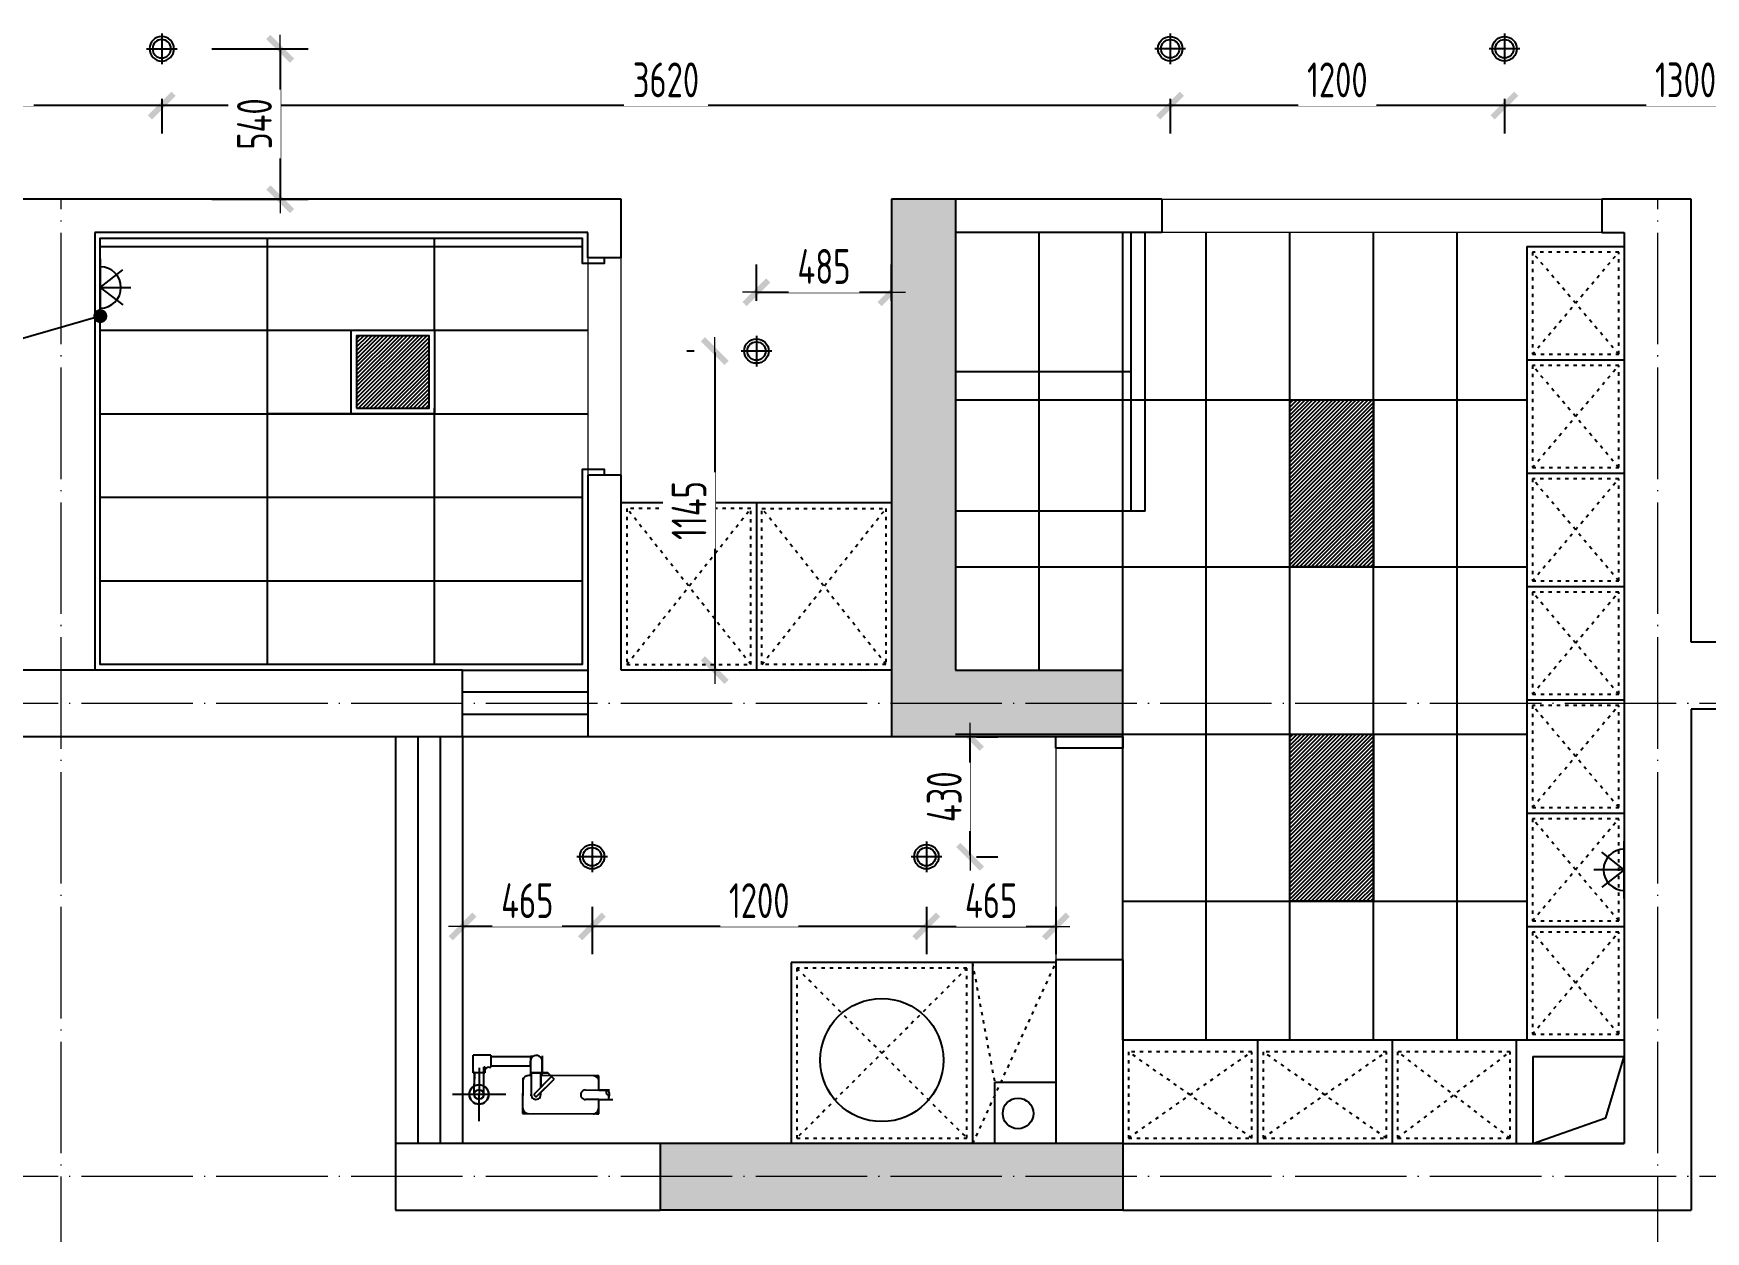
# Model space of a CAD drawing. Header units: inches. Extents: x 600 to 250244, y -404780 to 1000.
# Drawn here: x 105218 to 111220, y -397344 to -393043 of the extents above; entities that cross this region are included whole.
import ezdxf

# ---------------------------------------------------------------- set-up
doc = ezdxf.new("R2010")
doc.units = ezdxf.units.IN
doc.header["$MEASUREMENT"] = 0
doc.linetypes.add('ACAD_ISO03W100', pattern=[30, 12, -18])
doc.linetypes.add('DOTE', pattern=[2.42, 2, -0.2, 0.02, -0.2])
for name, color, linetype in [('D-ARCHI', 250, 'Continuous'), ('EVH 立面填充', 8, 'Continuous'), ('IBS-003-建筑窗框', 3, 'Continuous'), ('IBS-182-原建筑非承重墙', 150, 'Continuous'), ('IBS-200-原建筑承重墙柱', 200, 'Continuous'), ('IBS-63-原建筑窗', 63, 'Continuous'), ('IDS-030-造型完成面(看线)', 30, 'Continuous'), ('IDS-040-固定高家具', 40, 'Continuous'), ('IFF-51-活动家具', 51, 'Continuous'), ('IRC-2-天花灯具', 2, 'Continuous'), ('IRC-30-天花轮廓线', 30, 'Continuous')]:
    doc.layers.add(name, color=color, linetype=linetype)
doc.layers.add('天棚材质标注', color=2, linetype='Continuous', lineweight=5)
doc.layers.add('门', color=65, linetype='Continuous', lineweight=13)
doc.styles.add('HBA-DIMT', font='ARCHS.SHX', dxfattribs={"width": 0.8})
doc.dimstyles.new('HBA_40', dxfattribs={"dimscale": 50, "dimtxt": 2.5, "dimasz": 0.1, "dimexe": 2, "dimexo": 2.5, "dimgap": 0.6, "dimtad": 1, "dimdec": 0, "dimrnd": 5, "dimzin": 0, "dimtxsty": 'HBA-DIMT', "dimblk": 'HBA_DIMENSION_TICK', "dimblk1": 'HBA_DIMENSION_TICK', "dimblk2": 'HBA_DIMENSION_TICK', "dimcen": 0.125, "dimclrd": 44, "dimclre": 44, "dimclrt": 2, "dimadec": 0, "dimazin": 0, "dimtfac": 1, "dimtdec": 0, "dimtix": 1, "dimtmove": 1, "dimatfit": 3, "dimldrblk": 'HBA_Leader_Dot', "dimfxl": 0, "dimtvp": 1, "dimtfill": 1, "dimtolj": 1, "dimtzin": 0, "dimarcsym": 0})

# ---------------------------------------------------------------- blocks, each defined once
blk = doc.blocks.new('11')
at = {"layer": 'IBS-182-原建筑非承重墙'}
for p, q in [((140567.3, -1080.2), (140567.1, -1131.5)), ((140567.3, -1080.2), (140567.1, -1131.5)), ((140840.5, -1081), (140567.3, -1080.2)), ((140575.7, -1080.3), (140567.3, -1080.2)), ((140820, -1080.9), (140587.7, -1080.3)), ((140820, -1080.9), (140587.7, -1080.3)), ((140996.6, -1245.4), (140997.1, -1054.1)), ((140567.1, -1131.5), (140516.4, -1131.3)), ((140535.4, -1131.4), (140527.6, -1131.4)), ((140567.1, -1131.5), (140535.4, -1131.4)), ((140567.1, -1131.5), (140535.4, -1131.4)), ((140567.2, -1100.7), (140567.1, -1131.5)), ((140567.1, -1131.5), (140614.9, -1131.6)), ((140840.5, -1081), (140820, -1080.9)), ((140840.2, -1209.1), (140840.5, -1081)), ((140840.2, -1197.1), (140840.5, -1101.4)), ((140840.2, -1209.1), (140840.5, -1101.4)), ((140840.5, -1101.4), (140840.5, -1081)), ((140528, -1165.5), (140567, -1165.6)), ((140528, -1165.5), (140567, -1165.6)), ((140567, -1165.6), (140535.3, -1165.5)), ((140567, -1165.6), (140566.9, -1196.4)), ((140567, -1165.6), (140566.9, -1216.9)), ((140567, -1165.6), (140566.9, -1196.4)), ((140614.8, -1165.8), (140567, -1165.6)), ((140787.9, -1144.5), (140727.7, -1204.5)), ((140775.4, -1157), (140727.7, -1204.5)), ((140797.1, -1153.8), (140736.8, -1213.7)), ((140736.8, -1213.7), (140775.4, -1175.4)), ((140736.8, -1213.7), (140775.4, -1175.4)), ((140775.4, -1175.4), (140775.2, -1227)), ((140775.3, -1217.4), (140775.4, -1175.4)), ((140775.4, -1175.4), (140775.3, -1217.4)), ((140775.4, -1157), (140787.9, -1144.5)), ((140775.4, -1149.1), (140775.4, -1157)), ((140775.4, -1149.1), (140775.4, -1157)), ((140775.4, -1149.1), (140775.4, -1157)), ((140809.4, -1217.5), (140809.6, -1149.2)), ((140809.4, -1227.1), (140809.6, -1149.2)), ((140809.6, -1144.6), (140809.6, -1149.2)), ((140809.6, -1149.2), (140809.6, -1144.6)), ((140901.2, -1149.5), (141092.5, -1150)), ((140979.7, -1180.1), (140979.5, -1248.1)), ((140979.8, -1149.7), (140979.6, -1227.6)), ((140979.7, -1180.1), (140979.6, -1227.6)), ((141013.9, -1149.8), (141013.7, -1227.7)), ((141013.7, -1227.7), (141013.9, -1180.2)), ((141013.7, -1227.7), (141013.9, -1180.2)), ((140566.9, -1208.4), (140566.9, -1216.9)), ((140566.9, -1216.9), (140769.8, -1217.4)), ((140566.9, -1216.9), (140587.4, -1216.9)), ((140587.4, -1216.9), (140775.3, -1217.4)), ((140587.4, -1216.9), (140740.4, -1217.3)), ((140736.8, -1213.7), (140727.7, -1204.5)), ((140727.7, -1204.5), (140736.8, -1213.7)), ((140750, -1226.9), (140736.8, -1213.7)), ((140740.4, -1217.3), (140750, -1226.9)), ((140775.2, -1227), (140750, -1226.9)), ((140750, -1226.9), (140769.8, -1227)), ((140769.8, -1217.4), (140769.6, -1288.5)), ((140769.7, -1268.6), (140769.8, -1227)), ((140769.8, -1227), (140769.7, -1268.6)), ((140812.1, -1227.1), (140769.8, -1227)), ((140775.3, -1217.4), (140775.2, -1227)), ((140775.3, -1217.4), (140775.2, -1227)), ((140775.2, -1227), (140809.4, -1227.1)), ((140809.4, -1217.5), (140819.7, -1217.5)), ((140809.4, -1217.5), (140809.4, -1227.1)), ((140812.1, -1251.7), (140812, -1268.8)), ((140812, -1285.8), (140812.1, -1251.7)), ((140812, -1285.8), (140812.1, -1251.7)), ((140812.1, -1251.7), (140812.1, -1220.6)), ((140812.1, -1251.7), (140812.1, -1220.6)), ((140812.1, -1251.7), (140812.1, -1227.1)), ((140812.1, -1251.7), (140954.9, -1251.7)), ((140954.9, -1251.7), (140953, -1251.7)), ((140954.9, -1251.7), (140953, -1251.7)), ((140954.8, -1290.4), (140954.9, -1248.1)), ((140961.8, -1248.1), (140954.9, -1248.1)), ((140954.9, -1250.9), (140954.9, -1251.7)), ((140954.9, -1250.9), (140954.9, -1251.7)), ((140975.4, -1248.1), (140975.5, -1227.6)), ((140975.5, -1234.5), (140975.4, -1248.1)), ((140979.5, -1248.1), (140975.4, -1248.1)), ((140975.4, -1248.1), (140979.5, -1248.1)), ((140975.5, -1234.5), (140975.5, -1227.6)), ((140975.5, -1227.6), (140979.6, -1227.6)), ((140975.5, -1227.6), (141017.8, -1227.7)), ((140979.6, -1227.6), (140975.5, -1227.6)), ((140975.5, -1227.6), (140975.5, -1234.5)), ((140979.5, -1248.1), (140979.6, -1227.6)), ((140979.6, -1227.6), (141013.7, -1227.7)), ((140979.6, -1227.6), (141017.8, -1227.7)), ((141013.7, -1227.7), (141017.8, -1227.7)), ((141017.8, -1227.7), (141013.7, -1227.7)), ((141017.8, -1227.7), (141013.7, -1227.7)), ((141017.8, -1234.6), (141017.7, -1290.5)), ((141017.8, -1234.6), (141017.8, -1227.7)), ((141017.8, -1234.6), (141017.8, -1227.7)), ((141017.8, -1227.7), (141017.8, -1234.6)), ((141017.8, -1234.6), (141017.8, -1227.7)), ((141017.8, -1227.7), (141017.8, -1234.6)), ((140769.7, -1268.6), (140769.6, -1288.5)), ((140803.1, -1285.8), (140812, -1285.8)), ((140954.8, -1285.8), (140803.3, -1285.8)), ((140803.3, -1285.8), (140812, -1285.8)), ((140954.8, -1290.4), (140981.7, -1290.5)), ((140981.7, -1290.5), (141017.7, -1290.5))]:
    blk.add_line(p, q, dxfattribs=at)
blk.add_circle((140996.9, -1149.8), 34.9, dxfattribs=at)
for start, end in [(0, 180), (0, 180), (180, 240.52169), (180, 240.52169), (299.17603, 0), (299.17603, 0)]:
    blk.add_arc((140996.9, -1149.8), 34.9, start, end, dxfattribs=at)
for centre, major_axis, start_param, end_param in [((140587.7, -1100.8), (-14.5, 14.5), 5.495149, 7.065946), ((140553.1, -1148.5), (-17.5, -17.5), -1.141223, -0.024085), ((140539.5, -1139.9), (-6.72, -6.72), 4.378011, 6.612288), ((140614.9, -1148.7), (-12.1, -12.1), 0.78276, 3.924353), ((140792.5, -1149.1), (-12.1, 12.1), 3.924353, 7.065946), ((140820, -1101.4), (-14.5, -14.5), 2.353557, 3.924353), ((140996.9, -1149.8), (-12.1, 12.1), 4.709751, 10.992936), ((140531.1, -1157), (-6.72, -6.72), 1.236418, 3.470695), ((140587.4, -1196.4), (-14.5, 14.5), 0.78276, 2.353557), ((140792.5, -1149.1), (-4.6, -4.6), 1.568158, 4.709751), ((140819.7, -1197), (-14.5, -14.5), 0.78276, 2.353557), ((140961.8, -1234.4), (-9.66, 9.66), 2.353557, 3.924353), ((140790.8, -1268.7), (-15, 15), 0.78276, 2.986227), ((140790.8, -1268.7), (-15, 15), 2.986227, 3.924353)]:
    blk.add_ellipse(centre, major_axis=major_axis, ratio=1, start_param=start_param, end_param=end_param, dxfattribs=at)
at = {"layer": 'IBS-182-原建筑非承重墙', "extrusion": (0, 0, -1)}
for start_param, end_param in [(5.500425, 7.071221), (5.500425, 7.071221), (7.071221, 8.642018), (7.071221, 8.642018), (3.929629, 5.500425), (3.929629, 5.500425), (2.358832, 3.929629), (2.358832, 3.929629)]:
    blk.add_ellipse((140996.9, -1149.8), major_axis=(-12.1, 12.1), ratio=1, start_param=start_param, end_param=end_param, dxfattribs=at)
blk = doc.blocks.new('A$C2C253EB8')
at = {"layer": 'IRC-2-天花灯具', "color": 250}
for p, q in [((55, 0), (55, 110)), ((0, 55), (110, 55))]:
    blk.add_line(p, q, dxfattribs=at)
at = {"layer": 'IRC-2-天花灯具', "color": 2}
blk.add_ellipse((55, 55), major_axis=(44, 0), ratio=1, start_param=1.571461413961594, end_param=7.85464672114118, dxfattribs=at)
at = {"layer": 'IRC-2-天花灯具', "color": 251}
blk.add_ellipse((55, 55), major_axis=(33, 0), ratio=1, start_param=1.570667, end_param=7.853852, dxfattribs=at)
blk = doc.blocks.new('fhty')
at = {"layer": 'IRC-2-天花灯具'}
for p, q in [((717909.6, -196859.5), (717909.6, -197065.3)), ((717909.6, -196962.4), (717990.2, -196899.6)), ((717909.6, -196962.4), (718019.2, -196962.4)), ((717909.6, -196962.4), (717990.2, -197025.2))]:
    blk.add_line(p, q, dxfattribs=at)
blk.add_arc((717909.6, -196962.4), 74.3, 270, 90, dxfattribs=at)
blk = doc.blocks.new('HBA_DIMENSION_TICK')
at = {"color": 0, "linetype": 'ByBlock'}
for p, q in [((-10, 0), (0, 0)), ((0, 0), (10, 0))]:
    blk.add_line(p, q, dxfattribs=at)
at = {"color": 50, "linetype": 'ByBlock'}
blk.add_solid([(-10, -7), (-7, -10), (7, 10), (10, 7)], dxfattribs=at)
blk = doc.blocks.new('*D763')
at = {"layer": 'Defpoints', "color": 0, "transparency": 16777216}
for p in [(110498.5, -393153.1), (111798.5, -393153.1), (110498.5, -393302.2)]:
    blk.add_point(p, dxfattribs=at)
at = {"layer": '天棚材质标注', "color": 44, "lineweight": -2, "transparency": 16777216}
for p, q in [((110498.5, -393278.1), (110498.5, -393402.2)), ((111798.5, -393278.1), (111798.5, -393402.2)), ((111793.5, -393302.2), (110503.5, -393302.2))]:
    blk.add_line(p, q, dxfattribs=at)
at = {"layer": '天棚材质标注', "color": 44, "lineweight": -2, "transparency": 16777216, "xscale": 5, "yscale": 5, "zscale": 5, "rotation": 180}
blk.add_blockref('HBA_DIMENSION_TICK', (110498.5, -393302.2), dxfattribs=at)
at = {"layer": '天棚材质标注', "color": 44, "lineweight": -2, "transparency": 16777216, "xscale": 5, "yscale": 5, "zscale": 5}
blk.add_blockref('HBA_DIMENSION_TICK', (111798.5, -393302.2), dxfattribs=at)
at = {"layer": '天棚材质标注', "color": 2, "transparency": 16777216, "insert": (111148.5, -393209.7), "char_height": 125, "attachment_point": 5, "style": 'HBA-DIMT', "bg_fill": 3, "box_fill_scale": 1.25, "bg_fill_color": 256, "bg_fill_true_color": 13158600, "bg_fill_transparency": 0}
blk.add_mtext('\\A1;1300', dxfattribs=at)
blk = doc.blocks.new('HBA_Leader_Dot')
at = {"color": 0, "linetype": 'ByBlock'}
blk.add_line((-5, 0), (-10, 0), dxfattribs=at)
at = {"color": 0, "linetype": 'ByBlock', "const_width": 5}
blk.add_lwpolyline([(-2.5, 0, 1), (2.5, 0, 1)], format="xyb", close=True, dxfattribs=at)
blk = doc.blocks.new('*D764')
at = {"layer": 'Defpoints', "color": 0, "transparency": 16777216}
for p in [(109298.5, -393153.1), (110498.5, -393153.1), (109298.5, -393302.2)]:
    blk.add_point(p, dxfattribs=at)
at = {"layer": '天棚材质标注', "color": 44, "lineweight": -2, "transparency": 16777216}
for p, q in [((109298.5, -393278.1), (109298.5, -393402.2)), ((110498.5, -393278.1), (110498.5, -393402.2)), ((110493.5, -393302.2), (109303.5, -393302.2))]:
    blk.add_line(p, q, dxfattribs=at)
at = {"layer": '天棚材质标注', "color": 44, "lineweight": -2, "transparency": 16777216, "xscale": 5, "yscale": 5, "zscale": 5, "rotation": 180}
blk.add_blockref('HBA_DIMENSION_TICK', (109298.5, -393302.2), dxfattribs=at)
at = {"layer": '天棚材质标注', "color": 44, "lineweight": -2, "transparency": 16777216, "xscale": 5, "yscale": 5, "zscale": 5}
blk.add_blockref('HBA_DIMENSION_TICK', (110498.5, -393302.2), dxfattribs=at)
at = {"layer": '天棚材质标注', "color": 2, "transparency": 16777216, "insert": (109898.5, -393209.7), "char_height": 125, "attachment_point": 5, "style": 'HBA-DIMT', "bg_fill": 3, "box_fill_scale": 1.25, "bg_fill_color": 256, "bg_fill_true_color": 13158600, "bg_fill_transparency": 0}
blk.add_mtext('\\A1;1200', dxfattribs=at)
blk = doc.blocks.new('*D748')
at = {"layer": 'Defpoints', "color": 0, "transparency": 16777216}
for p in [(105678.8, -393153.1), (109298.5, -393153.1), (105678.8, -393302.2)]:
    blk.add_point(p, dxfattribs=at)
at = {"layer": '天棚材质标注', "color": 44, "lineweight": -2, "transparency": 16777216}
for p, q in [((105678.8, -393278.1), (105678.8, -393402.2)), ((109298.5, -393278.1), (109298.5, -393402.2)), ((109293.5, -393302.2), (105683.8, -393302.2))]:
    blk.add_line(p, q, dxfattribs=at)
at = {"layer": '天棚材质标注', "color": 44, "lineweight": -2, "transparency": 16777216, "xscale": 5, "yscale": 5, "zscale": 5, "rotation": 180}
blk.add_blockref('HBA_DIMENSION_TICK', (105678.8, -393302.2), dxfattribs=at)
at = {"layer": '天棚材质标注', "color": 44, "lineweight": -2, "transparency": 16777216, "xscale": 5, "yscale": 5, "zscale": 5}
blk.add_blockref('HBA_DIMENSION_TICK', (109298.5, -393302.2), dxfattribs=at)
at = {"layer": '天棚材质标注', "color": 2, "transparency": 16777216, "insert": (107488.7, -393209.7), "char_height": 125, "attachment_point": 5, "style": 'HBA-DIMT', "bg_fill": 3, "box_fill_scale": 1.25, "bg_fill_color": 256, "bg_fill_true_color": 13158600, "bg_fill_transparency": 0}
blk.add_mtext('\\A1;3620', dxfattribs=at)
blk = doc.blocks.new('*D749')
at = {"layer": 'Defpoints', "color": 0, "transparency": 16777216}
for p in [(104478.8, -393153.1), (105678.8, -393153.1), (104478.8, -393302.2)]:
    blk.add_point(p, dxfattribs=at)
at = {"layer": '天棚材质标注', "color": 44, "lineweight": -2, "transparency": 16777216}
for p, q in [((104478.8, -393278.1), (104478.8, -393402.2)), ((105678.8, -393278.1), (105678.8, -393402.2)), ((105673.8, -393302.2), (104483.8, -393302.2))]:
    blk.add_line(p, q, dxfattribs=at)
at = {"layer": '天棚材质标注', "color": 44, "lineweight": -2, "transparency": 16777216, "xscale": 5, "yscale": 5, "zscale": 5, "rotation": 180}
blk.add_blockref('HBA_DIMENSION_TICK', (104478.8, -393302.2), dxfattribs=at)
at = {"layer": '天棚材质标注', "color": 44, "lineweight": -2, "transparency": 16777216, "xscale": 5, "yscale": 5, "zscale": 5}
blk.add_blockref('HBA_DIMENSION_TICK', (105678.8, -393302.2), dxfattribs=at)
at = {"layer": '天棚材质标注', "color": 2, "transparency": 16777216, "insert": (105078.8, -393209.7), "char_height": 125, "attachment_point": 5, "style": 'HBA-DIMT', "bg_fill": 3, "box_fill_scale": 1.25, "bg_fill_color": 256, "bg_fill_true_color": 13158600, "bg_fill_transparency": 0}
blk.add_mtext('\\A1;1200', dxfattribs=at)
blk = doc.blocks.new('*D751')
at = {"layer": 'Defpoints', "color": 0, "transparency": 16777216}
for p in [(105733.8, -393098.1), (105733.8, -393638.1), (106104.2, -393638.1)]:
    blk.add_point(p, dxfattribs=at)
at = {"layer": '天棚材质标注', "color": 44, "lineweight": -2, "transparency": 16777216}
for p, q in [((105858.8, -393098.1), (106204.2, -393098.1)), ((106104.2, -393103.1), (106104.2, -393633.1)), ((105858.8, -393638.1), (106204.2, -393638.1))]:
    blk.add_line(p, q, dxfattribs=at)
at = {"layer": '天棚材质标注', "color": 44, "lineweight": -2, "transparency": 16777216, "xscale": 5, "yscale": 5, "zscale": 5}
for p, rotation in [((106104.2, -393098.1), 90), ((106104.2, -393638.1), 270)]:
    blk.add_blockref('HBA_DIMENSION_TICK', p, dxfattribs=dict(at, rotation=rotation))
at = {"layer": '天棚材质标注', "color": 2, "transparency": 16777216, "insert": (106011.7, -393368.1), "char_height": 125, "attachment_point": 5, "rotation": 90, "style": 'HBA-DIMT', "bg_fill": 3, "box_fill_scale": 1.25, "bg_fill_color": 256, "bg_fill_true_color": 13158600, "bg_fill_transparency": 0}
blk.add_mtext('\\A1;540', dxfattribs=at)
blk = doc.blocks.new('*D778')
at = {"layer": 'Defpoints', "color": 0, "transparency": 16777216}
for p in [(108478.4, -395568.1), (108580, -395568.1), (108478.4, -395998.1)]:
    blk.add_point(p, dxfattribs=at)
at = {"layer": '天棚材质标注', "color": 44, "lineweight": -2, "transparency": 16777216}
for p, q in [((108580, -395993.1), (108580, -395573.1)), ((108603.4, -395568.1), (108680, -395568.1)), ((108603.4, -395998.1), (108680, -395998.1))]:
    blk.add_line(p, q, dxfattribs=at)
at = {"layer": '天棚材质标注', "color": 44, "lineweight": -2, "transparency": 16777216, "xscale": 5, "yscale": 5, "zscale": 5}
for p, rotation in [((108580, -395568.1), 90), ((108580, -395998.1), 270)]:
    blk.add_blockref('HBA_DIMENSION_TICK', p, dxfattribs=dict(at, rotation=rotation))
at = {"layer": '天棚材质标注', "color": 2, "transparency": 16777216, "insert": (108487.5, -395783.1), "char_height": 125, "attachment_point": 5, "rotation": 90, "style": 'HBA-DIMT', "bg_fill": 3, "box_fill_scale": 1.25, "bg_fill_color": 256, "bg_fill_true_color": 13158600, "bg_fill_transparency": 0}
blk.add_mtext('\\A1;430', dxfattribs=at)
blk = doc.blocks.new('*D779')
at = {"layer": 'Defpoints', "color": 0, "transparency": 16777216}
for p in [(108423.4, -396053.1), (108888.4, -396053.1), (108888.4, -396248.3)]:
    blk.add_point(p, dxfattribs=at)
at = {"layer": '天棚材质标注', "color": 44, "lineweight": -2, "transparency": 16777216}
for p, q in [((108423.4, -396178.1), (108423.4, -396348.3)), ((108888.4, -396178.1), (108888.4, -396348.3)), ((108428.4, -396248.3), (108883.4, -396248.3))]:
    blk.add_line(p, q, dxfattribs=at)
at = {"layer": '天棚材质标注', "color": 44, "lineweight": -2, "transparency": 16777216, "xscale": 5, "yscale": 5, "zscale": 5, "rotation": 180}
blk.add_blockref('HBA_DIMENSION_TICK', (108423.4, -396248.3), dxfattribs=at)
at = {"layer": '天棚材质标注', "color": 44, "lineweight": -2, "transparency": 16777216, "xscale": 5, "yscale": 5, "zscale": 5}
blk.add_blockref('HBA_DIMENSION_TICK', (108888.4, -396248.3), dxfattribs=at)
at = {"layer": '天棚材质标注', "color": 2, "transparency": 16777216, "insert": (108655.9, -396155.8), "char_height": 125, "attachment_point": 5, "style": 'HBA-DIMT', "bg_fill": 3, "box_fill_scale": 1.25, "bg_fill_color": 256, "bg_fill_true_color": 13158600, "bg_fill_transparency": 0}
blk.add_mtext('\\A1;465', dxfattribs=at)
blk = doc.blocks.new('*D780')
at = {"layer": 'Defpoints', "color": 0, "transparency": 16777216}
for p in [(107223.4, -396053.1), (108423.4, -396053.1), (107223.4, -396248.3)]:
    blk.add_point(p, dxfattribs=at)
at = {"layer": '天棚材质标注', "color": 44, "lineweight": -2, "transparency": 16777216}
for p, q in [((107223.4, -396178.1), (107223.4, -396348.3)), ((108423.4, -396178.1), (108423.4, -396348.3)), ((108418.4, -396248.3), (107228.4, -396248.3))]:
    blk.add_line(p, q, dxfattribs=at)
at = {"layer": '天棚材质标注', "color": 44, "lineweight": -2, "transparency": 16777216, "xscale": 5, "yscale": 5, "zscale": 5, "rotation": 180}
blk.add_blockref('HBA_DIMENSION_TICK', (107223.4, -396248.3), dxfattribs=at)
at = {"layer": '天棚材质标注', "color": 44, "lineweight": -2, "transparency": 16777216, "xscale": 5, "yscale": 5, "zscale": 5}
blk.add_blockref('HBA_DIMENSION_TICK', (108423.4, -396248.3), dxfattribs=at)
at = {"layer": '天棚材质标注', "color": 2, "transparency": 16777216, "insert": (107823.4, -396155.8), "char_height": 125, "attachment_point": 5, "style": 'HBA-DIMT', "bg_fill": 3, "box_fill_scale": 1.25, "bg_fill_color": 256, "bg_fill_true_color": 13158600, "bg_fill_transparency": 0}
blk.add_mtext('\\A1;1200', dxfattribs=at)
blk = doc.blocks.new('*D781')
at = {"layer": 'Defpoints', "color": 0, "transparency": 16777216}
for p in [(107223.4, -396053.1), (106758.4, -396168.4), (106758.4, -396248.3)]:
    blk.add_point(p, dxfattribs=at)
at = {"layer": '天棚材质标注', "color": 44, "lineweight": -2, "transparency": 16777216}
for p, q in [((107223.4, -396178.1), (107223.4, -396348.3)), ((106758.4, -396293.4), (106758.4, -396348.3)), ((107218.4, -396248.3), (106763.4, -396248.3))]:
    blk.add_line(p, q, dxfattribs=at)
at = {"layer": '天棚材质标注', "color": 44, "lineweight": -2, "transparency": 16777216, "xscale": 5, "yscale": 5, "zscale": 5, "rotation": 180}
blk.add_blockref('HBA_DIMENSION_TICK', (106758.4, -396248.3), dxfattribs=at)
at = {"layer": '天棚材质标注', "color": 44, "lineweight": -2, "transparency": 16777216, "xscale": 5, "yscale": 5, "zscale": 5}
blk.add_blockref('HBA_DIMENSION_TICK', (107223.4, -396248.3), dxfattribs=at)
at = {"layer": '天棚材质标注', "color": 2, "transparency": 16777216, "insert": (106990.9, -396155.8), "char_height": 125, "attachment_point": 5, "style": 'HBA-DIMT', "bg_fill": 3, "box_fill_scale": 1.25, "bg_fill_color": 256, "bg_fill_true_color": 13158600, "bg_fill_transparency": 0}
blk.add_mtext('\\A1;465', dxfattribs=at)
blk = doc.blocks.new('*D742')
at = {"layer": 'Defpoints', "color": 0, "transparency": 16777216}
for p in [(108298.4, -393971.9), (107813.4, -394128.1), (108298.4, -394128.1)]:
    blk.add_point(p, dxfattribs=at)
at = {"layer": '天棚材质标注', "color": 44, "lineweight": -2, "transparency": 16777216}
for p, q in [((107813.4, -394003.1), (107813.4, -393871.9)), ((108298.4, -394003.1), (108298.4, -393871.9)), ((107818.4, -393971.9), (108293.4, -393971.9))]:
    blk.add_line(p, q, dxfattribs=at)
at = {"layer": '天棚材质标注', "color": 44, "lineweight": -2, "transparency": 16777216, "xscale": 5, "yscale": 5, "zscale": 5, "rotation": 180}
blk.add_blockref('HBA_DIMENSION_TICK', (107813.4, -393971.9), dxfattribs=at)
at = {"layer": '天棚材质标注', "color": 44, "lineweight": -2, "transparency": 16777216, "xscale": 5, "yscale": 5, "zscale": 5}
blk.add_blockref('HBA_DIMENSION_TICK', (108298.4, -393971.9), dxfattribs=at)
at = {"layer": '天棚材质标注', "color": 2, "transparency": 16777216, "insert": (108055.9, -393879.4), "char_height": 125, "attachment_point": 5, "style": 'HBA-DIMT', "bg_fill": 3, "box_fill_scale": 1.25, "bg_fill_color": 256, "bg_fill_true_color": 13158600, "bg_fill_transparency": 0}
blk.add_mtext('\\A1;485', dxfattribs=at)
blk = doc.blocks.new('*D711')
at = {"layer": 'Defpoints', "color": 0, "transparency": 16777216}
for p in [(107715.4, -394183.1), (107664.1, -395328.1), (107715.4, -395328.1)]:
    blk.add_point(p, dxfattribs=at)
at = {"layer": '天棚材质标注', "color": 44, "lineweight": -2, "transparency": 16777216}
for p, q in [((107590.4, -394183.1), (107564.1, -394183.1)), ((107664.1, -394188.1), (107664.1, -395323.1)), ((107590.4, -395328.1), (107564.1, -395328.1))]:
    blk.add_line(p, q, dxfattribs=at)
at = {"layer": '天棚材质标注', "color": 44, "lineweight": -2, "transparency": 16777216, "xscale": 5, "yscale": 5, "zscale": 5}
for p, rotation in [((107664.1, -394183.1), 90), ((107664.1, -395328.1), 270)]:
    blk.add_blockref('HBA_DIMENSION_TICK', p, dxfattribs=dict(at, rotation=rotation))
at = {"layer": '天棚材质标注', "color": 2, "transparency": 16777216, "insert": (107571.6, -394755.6), "char_height": 125, "attachment_point": 5, "rotation": 90, "style": 'HBA-DIMT', "bg_fill": 3, "box_fill_scale": 1.25, "bg_fill_color": 256, "bg_fill_true_color": 13158600, "bg_fill_transparency": 0}
blk.add_mtext('\\A1;1145', dxfattribs=at)

msp = doc.modelspace()

# ---------------------------------------------------------------- hatches: boundary and pattern name
at = {"layer": 'EVH 立面填充'}
h = msp.add_hatch(color=256, dxfattribs=at)
h.dxf.hatch_style = 1
h.paths.add_polyline_path([(109128.4, -395568.1), (109128.4, -395328.1), (108528.4, -395328.1), (108528.4, -393638.1), (108298.4, -393638.1), (108298.4, -395568.1)])
h = msp.add_hatch(color=256, dxfattribs=at)
h.dxf.hatch_style = 1
h.paths.add_polyline_path([(107468.4, -397027.2), (107468.4, -397265.6), (109128.4, -397265.6), (109128.4, -397027.2)])
at = {"layer": 'IRC-2-天花灯具'}
h = msp.add_hatch(dxfattribs=at)
h.set_pattern_fill('ANSI31', color=256, scale=80)
h.set_pattern_definition([(45, (12589.72, -378341.285), (-7.0710678, 7.0710678), [])])
h.paths.add_polyline_path([(106378.4, -394388.1), (106638.4, -394388.1), (106638.4, -394128.1), (106378.4, -394128.1)])
h = msp.add_hatch(dxfattribs=at)
h.set_pattern_fill('ANSI31', color=256, scale=80)
h.set_pattern_definition([(45, (0, -89903.561), (-7.0710678, 7.0710678), [])])
h.paths.add_polyline_path([(110028.2, -394358.1), (109728.2, -394358.1), (109728.2, -394958.1), (110028.2, -394958.1)])
h = msp.add_hatch(dxfattribs=at)
h.set_pattern_fill('ANSI31', color=256, scale=80)
h.set_pattern_definition([(45, (0, -91103.561), (-7.0710678, 7.0710678), [])])
h.paths.add_polyline_path([(110028.2, -395558.1), (109728.2, -395558.1), (109728.2, -396158.1), (110028.2, -396158.1)])

# ---------------------------------------------------------------- linework, layer by layer
at = {"layer": 'D-ARCHI', "color": 251, "linetype": 'DOTE', "lineweight": 5, "ltscale": 200}
for p, q in [((105318.4, -399966.4), (105318.4, -393638.1)), ((111048.4, -399966.4), (111048.4, -393638.1)), ((116438.7, -395448.1), (96111.4, -395448.1)), ((116438.7, -397146.4), (96111.4, -397146.4))]:
    msp.add_line(p, q, dxfattribs=at)
at = {"layer": 'IBS-003-建筑窗框', "color": 251, "ltscale": 10}
for p, q in [((106758.4, -395328.1), (107208.4, -395328.1)), ((106518.4, -395568.1), (106518.4, -397028.1)), ((107208.4, -395568.1), (106758.4, -395568.1)), ((106758.4, -395568.1), (106758.4, -397028.1))]:
    msp.add_line(p, q, dxfattribs=at)
at = {"layer": 'IBS-182-原建筑非承重墙'}
for p, q in [((107328.4, -393638.1), (103678.4, -393638.1)), ((107328.4, -393848.1), (107328.4, -393638.1)), ((109268.4, -393638.1), (108528.4, -393638.1)), ((109268.4, -393638.1), (109268.4, -393758.1)), ((111168.4, -393638.1), (110848.4, -393638.1)), ((110848.4, -393638.1), (110848.4, -393758.1)), ((111168.4, -395228.1), (111168.4, -393638.1)), ((107208.4, -393758.1), (105438.4, -393758.1)), ((105438.4, -393758.1), (105438.4, -395328.1)), ((107208.4, -393848.1), (107208.4, -393758.1)), ((109268.4, -393758.1), (108528.4, -393758.1)), ((110848.4, -393758.1), (110928.4, -393758.1)), ((110928.4, -393758.1), (110928.4, -397028.1)), ((107328.4, -393848.1), (107208.4, -393848.1)), ((107328.4, -394628.1), (107208.4, -394628.1)), ((107208.4, -394628.1), (107208.4, -395568.1)), ((107328.4, -395328.1), (107328.4, -394628.1)), ((111268.4, -395228.1), (111168.4, -395228.1)), ((105438.4, -395328.1), (104058.4, -395328.1)), ((106758.4, -395328.1), (105438.4, -395328.1)), ((106758.4, -395568.1), (106758.4, -395328.1)), ((108298.4, -395328.1), (107328.4, -395328.1)), ((111268.4, -395468.1), (111168.4, -395468.1)), ((111168.4, -395468.1), (111168.4, -397266.4)), ((106518.4, -395568.1), (104058.4, -395568.1)), ((106758.4, -395568.1), (106518.4, -395568.1)), ((108298.4, -395568.1), (107208.4, -395568.1)), ((108888.4, -395608.1), (108888.4, -395568.1)), ((109128.4, -395568.1), (109128.4, -395608.1)), ((109128.4, -395608.1), (108888.4, -395608.1)), ((109128.4, -396368.1), (108888.4, -396368.1)), ((108888.4, -396368.1), (108888.4, -397028.1)), ((109128.4, -396368.1), (109128.4, -397028.1)), ((110540.1, -396655.1), (110540.1, -397028.1)), ((110540.1, -396655.1), (110928.4, -396655.1)), ((110600.1, -396715.1), (110600.1, -397028.1)), ((110600.1, -396715.1), (110928.4, -396715.1)), ((110861.8, -396935.5), (110928.4, -396715.1)), ((108668.4, -396808.1), (108668.4, -397028.1)), ((108888.4, -396808.1), (108668.4, -396808.1)), ((110600.1, -397028.1), (110861.8, -396935.5)), ((107468.4, -397028.1), (106518.4, -397028.1)), ((106518.4, -397028.1), (106518.4, -397266.4)), ((109128.4, -397028.1), (110928.4, -397028.1)), ((110928.4, -397028.1), (110600.1, -397028.1)), ((106518.4, -397266.4), (107468.4, -397266.4)), ((109128.4, -397266.4), (111168.4, -397266.4))]:
    msp.add_line(p, q, dxfattribs=at)
msp.add_circle((108752.4, -396919.6), 55, dxfattribs=at)
at = {"layer": 'IBS-200-原建筑承重墙柱', "ltscale": 0.02}
for p, q in [((108298.4, -393638.1), (108298.4, -395568.1)), ((108528.4, -393638.1), (108298.4, -393638.1)), ((108528.4, -393638.1), (108528.4, -395328.1)), ((108528.4, -395328.1), (109128.4, -395328.1)), ((109128.4, -395568.1), (109128.4, -395328.1)), ((109128.4, -395568.1), (108298.4, -395568.1)), ((109128.4, -397028.1), (107468.4, -397028.1)), ((107468.4, -397028.1), (107468.4, -397266.4)), ((109128.4, -397028.1), (109128.4, -397266.4)), ((109128.4, -397266.4), (107468.4, -397266.4))]:
    msp.add_line(p, q, dxfattribs=at)
at = {"layer": 'IBS-63-原建筑窗'}
for p, q in [((107208.4, -395408.1), (106758.4, -395408.1)), ((107208.4, -395488.1), (106758.4, -395488.1)), ((106598.4, -395568.1), (106598.4, -397028.1)), ((106678.4, -395568.1), (106678.4, -397028.1))]:
    msp.add_line(p, q, dxfattribs=at)
at = {"layer": 'IDS-030-造型完成面(看线)'}
msp.add_lwpolyline([(107268.4, -394628.1), (107268.4, -394608.1), (107188.4, -394608.1), (107188.4, -395308.1), (105458.4, -395308.1), (105458.4, -393778.1), (107188.4, -393778.1), (107188.4, -393868.1), (107268.4, -393868.1), (107268.4, -393848.1)], dxfattribs=at)
at = {"layer": 'IDS-040-固定高家具'}
for p, q in [((110578.4, -393808.1), (110578.4, -396655.1)), ((110578.4, -393808.1), (110928.4, -393808.1)), ((110578.4, -394214.8), (110928.4, -394214.8)), ((110578.4, -394621.5), (110928.4, -394621.5)), ((108298.4, -394728.1), (107328.4, -394728.1)), ((107813.4, -394728.1), (107813.4, -395328.1)), ((110578.4, -395028.2), (110928.4, -395028.2)), ((110578.4, -395434.9), (110928.4, -395434.9)), ((110578.4, -395841.6), (110928.4, -395841.6)), ((110578.4, -396248.4), (110928.4, -396248.4)), ((108888.4, -396378.1), (107938.4, -396378.1)), ((107938.4, -396378.1), (107938.4, -397028.1)), ((108588.4, -396378.1), (108588.4, -397028.1)), ((109128.4, -396655.1), (110540.1, -396655.1)), ((109611.7, -396655.1), (109611.7, -397028.1)), ((110095, -396655.1), (110095, -397028.1))]:
    msp.add_line(p, q, dxfattribs=at)
at = {"layer": 'IDS-040-固定高家具', "linetype": 'ACAD_ISO03W100'}
for p, q in [((110598.4, -394194.8), (110908.4, -393828.1)), ((110908.4, -394194.8), (110598.4, -393828.1)), ((110598.4, -394601.5), (110908.4, -394234.8)), ((110908.4, -394601.5), (110598.4, -394234.8)), ((110598.4, -395008.2), (110908.4, -394641.5)), ((110908.4, -395008.2), (110598.4, -394641.5)), ((107348.4, -395308.1), (107793.4, -394748.1)), ((107793.4, -395308.1), (107348.4, -394748.1)), ((108278.4, -395308.1), (107833.4, -394748.1)), ((107833.4, -395308.1), (108278.4, -394748.1)), ((110598.4, -395414.9), (110908.4, -395048.2)), ((110908.4, -395414.9), (110598.4, -395048.2)), ((110598.4, -395821.6), (110908.4, -395454.9)), ((110908.4, -395821.6), (110598.4, -395454.9)), ((110598.4, -396228.4), (110908.4, -395861.6)), ((110908.4, -396228.4), (110598.4, -395861.6)), ((110598.4, -396635.1), (110908.4, -396268.4)), ((110908.4, -396635.1), (110598.4, -396268.4)), ((108568.4, -396398.1), (107958.4, -397008.1)), ((107958.4, -396398.1), (108568.4, -397008.1)), ((108588.4, -396378.1), (108668.4, -396808.1)), ((108590.2, -397028.1), (108888.4, -396378.1)), ((109148.4, -397008.1), (109591.7, -396698.1)), ((109591.7, -397008.1), (109148.4, -396698.1)), ((109631.7, -397008.1), (110075, -396698.1)), ((110075, -397008.1), (109631.7, -396698.1)), ((110115, -397008.1), (110518.7, -396698.1)), ((110518.7, -397008.1), (110115, -396698.1))]:
    msp.add_line(p, q, dxfattribs=at)
for points in [[(110598.4, -394194.8), (110908.4, -394194.8), (110908.4, -393828.1), (110598.4, -393828.1)], [(110598.4, -394601.5), (110908.4, -394601.5), (110908.4, -394234.8), (110598.4, -394234.8)], [(110598.4, -395008.2), (110908.4, -395008.2), (110908.4, -394641.5), (110598.4, -394641.5)], [(107348.4, -395308.1), (107793.4, -395308.1), (107793.4, -394748.1), (107348.4, -394748.1)], [(108278.4, -395308.1), (107833.4, -395308.1), (107833.4, -394748.1), (108278.4, -394748.1)], [(110598.4, -395414.9), (110908.4, -395414.9), (110908.4, -395048.2), (110598.4, -395048.2)], [(110598.4, -395821.6), (110908.4, -395821.6), (110908.4, -395454.9), (110598.4, -395454.9)], [(110598.4, -396228.4), (110908.4, -396228.4), (110908.4, -395861.6), (110598.4, -395861.6)], [(110598.4, -396635.1), (110908.4, -396635.1), (110908.4, -396268.4), (110598.4, -396268.4)], [(107958.4, -397008.1), (108568.4, -397008.1), (108568.4, -396398.1), (107958.4, -396398.1)], [(109148.4, -397008.1), (109591.7, -397008.1), (109591.7, -396698.1), (109148.4, -396698.1)], [(109631.7, -397008.1), (110075, -397008.1), (110075, -396698.1), (109631.7, -396698.1)], [(110115, -397008.1), (110518.7, -397008.1), (110518.7, -396698.1), (110115, -396698.1)]]:
    msp.add_lwpolyline(points, close=True, dxfattribs=at)
at = {"layer": 'IDS-040-固定高家具'}
msp.add_circle((108263.4, -396728.1), 220.9, dxfattribs=at)
at = {"layer": 'IFF-51-活动家具'}
for p, q in [((109158.4, -394758.1), (109158.4, -393758.1)), ((109208.4, -394758.1), (109208.4, -393758.1)), ((109158.4, -394258.1), (108528.4, -394258.1)), ((109208.4, -394758.1), (108528.4, -394758.1)), ((109128.4, -395328.1), (109128.4, -394758.1))]:
    msp.add_line(p, q, dxfattribs=at)
at = {"layer": 'IRC-2-天花灯具'}
msp.add_line((106358.4, -394408.1), (106358.4, -394108.1), dxfattribs=at)
for points in [[(106658.4, -394108.1), (106658.4, -394408.1), (106058.4, -394408.1), (106058.4, -394108.1)], [(106378.4, -394388.1), (106638.4, -394388.1), (106638.4, -394128.1), (106378.4, -394128.1)], [(109728.2, -394358.1), (110028.2, -394358.1), (110028.2, -394958.1), (109728.2, -394958.1)], [(109728.2, -395558.1), (110028.2, -395558.1), (110028.2, -396158.1), (109728.2, -396158.1)]]:
    msp.add_lwpolyline(points, close=True, dxfattribs=at)
at = {"layer": 'IRC-30-天花轮廓线'}
for p, q in [((108828.2, -395328.1), (108828.2, -393758.1)), ((109128.2, -396655.1), (109128.2, -393758.1)), ((109428.2, -396655.1), (109428.2, -393758.1)), ((109728.2, -396655.1), (109728.2, -393758.1)), ((110028.2, -396655.1), (110028.2, -393758.1)), ((110328.2, -396655.1), (110328.2, -393758.1)), ((105458.4, -393808.1), (107188.4, -393808.1)), ((106058.4, -395308.1), (106058.4, -393778.1)), ((106658.4, -394108.1), (106658.4, -393778.1)), ((105458.4, -394108.1), (107208.4, -394108.1)), ((108528.2, -394358.1), (110578.2, -394358.1)), ((105458.4, -394408.1), (107208.4, -394408.1)), ((106658.4, -395308.1), (106658.4, -394388.1)), ((105458.4, -394708.1), (107188.4, -394708.1)), ((108528.2, -394958.1), (110578.2, -394958.1)), ((105458.4, -395008.1), (107188.4, -395008.1)), ((109128.2, -396158.1), (110578.2, -396158.1))]:
    msp.add_line(p, q, dxfattribs=at)
at = {"layer": '门', "color": 8, "lineweight": 5}
msp.add_line((109128.4, -396368.1), (108888.4, -396368.1), dxfattribs=at)
for points in [[(109268.4, -393638.1), (110848.4, -393638.1), (110848.4, -393758.1), (109268.4, -393758.1)], [(107208.4, -394628.1), (107328.4, -394628.1), (107328.4, -393848.1), (107208.4, -393848.1)], [(108888.4, -396368.1), (109128.4, -396368.1), (109128.4, -395608.1), (108888.4, -395608.1)]]:
    msp.add_lwpolyline(points, close=True, dxfattribs=at)

# ---------------------------------------------------------------- block references
at = {"layer": 'IBS-182-原建筑非承重墙', "rotation": 180}
msp.add_blockref('11', (247814.6, -398001.3), dxfattribs=at)
at = {"layer": 'IRC-2-天花灯具', "xscale": -1, "rotation": 180}
msp.add_blockref('A$C2C253EB8', (105623.8, -393043.1), dxfattribs=at)
at = {"layer": 'IRC-2-天花灯具', "rotation": 180}
for name, p in [('A$C2C253EB8', (109353.5, -393043.1)), ('A$C2C253EB8', (110553.5, -393043.1)), ('A$C2C253EB8', (107868.4, -394128.1)), ('A$C2C253EB8', (107278.4, -395943.1)), ('A$C2C253EB8', (108478.4, -395943.1)), ('fhty', (828838, -593007.4))]:
    msp.add_blockref(name, p, dxfattribs=at)
at = {"layer": 'IRC-2-天花灯具'}
msp.add_blockref('fhty', (-612451.3, -196992.3), dxfattribs=at)

# ---------------------------------------------------------------- leaders
at = {"layer": '天棚材质标注', "color": 6}
msp.add_leader([(105458.4, -394057.6), (94505.6, -397222), (92268.4, -397222)], dimstyle='HBA_40', override={"dimgap": 0.6, "dimtad": 0}, dxfattribs=at)

# ---------------------------------------------------------------- next in the draw order: dimensions: what is measured, and where the dimension line sits
for base, p1, p2, picture, middle in [((110498.5, -393302.2), (111798.5, -393153.1), (110498.5, -393153.1), '*D763', (111148.5, -393209.7)), ((108298.4, -393971.9), (107813.4, -394128.1), (108298.4, -394128.1), '*D742', (108055.9, -393879.4))]:
    dim = msp.add_linear_dim(base=base, p1=p1, p2=p2, dimstyle='HBA_40', dxfattribs=at)
    dim.commit()
    dim.dimension.update_dxf_attribs({"geometry": picture, "text_midpoint": middle})
for base, p1, p2, picture, middle in [((107664.1, -395328.1), (107715.4, -394183.1), (107715.4, -395328.1), '*D711', (107571.6, -394755.6)), ((108580, -395568.1), (108478.4, -395998.1), (108478.4, -395568.1), '*D778', (108487.5, -395783.1))]:
    dim = msp.add_linear_dim(base=base, p1=p1, p2=p2, angle=90, dimstyle='HBA_40', dxfattribs=at)
    dim.commit()
    dim.dimension.update_dxf_attribs({"geometry": picture, "text_midpoint": middle})

# ---------------------------------------------------------------- next in the draw order: linework, layer by layer
at = {"layer": 'IRC-30-天花轮廓线'}
msp.add_line((108528.2, -395558.1), (110578.2, -395558.1), dxfattribs=at)

# ---------------------------------------------------------------- next in the draw order: dimensions: what is measured, and where the dimension line sits
at = {"layer": '天棚材质标注', "color": 6}
for base, p1, p2, picture, middle in [((109298.5, -393302.2), (110498.5, -393153.1), (109298.5, -393153.1), '*D764', (109898.5, -393209.7)), ((108888.4, -396248.3), (108423.4, -396053.1), (108888.4, -396053.1), '*D779', (108655.9, -396155.8))]:
    dim = msp.add_linear_dim(base=base, p1=p1, p2=p2, dimstyle='HBA_40', dxfattribs=at)
    dim.commit()
    dim.dimension.update_dxf_attribs({"geometry": picture, "text_midpoint": middle})

# ---------------------------------------------------------------- next in the draw order: dimensions: what is measured, and where the dimension line sits
for base, p1, p2, picture, middle in [((105678.8, -393302.2), (109298.5, -393153.1), (105678.8, -393153.1), '*D748', (107488.7, -393209.7)), ((107223.4, -396248.3), (108423.4, -396053.1), (107223.4, -396053.1), '*D780', (107823.4, -396155.8))]:
    dim = msp.add_linear_dim(base=base, p1=p1, p2=p2, dimstyle='HBA_40', dxfattribs=at)
    dim.commit()
    dim.dimension.update_dxf_attribs({"geometry": picture, "text_midpoint": middle})

# ---------------------------------------------------------------- next in the draw order: dimensions: what is measured, and where the dimension line sits
for base, p1, p2, picture, middle in [((104478.8, -393302.2), (105678.8, -393153.1), (104478.8, -393153.1), '*D749', (105078.8, -393209.7)), ((106758.4, -396248.3), (107223.4, -396053.1), (106758.4, -396168.4), '*D781', (106990.9, -396155.8))]:
    dim = msp.add_linear_dim(base=base, p1=p1, p2=p2, dimstyle='HBA_40', dxfattribs=at)
    dim.commit()
    dim.dimension.update_dxf_attribs({"geometry": picture, "text_midpoint": middle})

# ---------------------------------------------------------------- next in the draw order: dimensions: what is measured, and where the dimension line sits
dim = msp.add_linear_dim(base=(106104.2, -393638.1), p1=(105733.8, -393098.1), p2=(105733.8, -393638.1), angle=90, dimstyle='HBA_40', dxfattribs=at)
dim.commit()
dim.dimension.update_dxf_attribs({"geometry": '*D751', "text_midpoint": (106011.7, -393368.1)})

doc.saveas('drawing.dxf')
